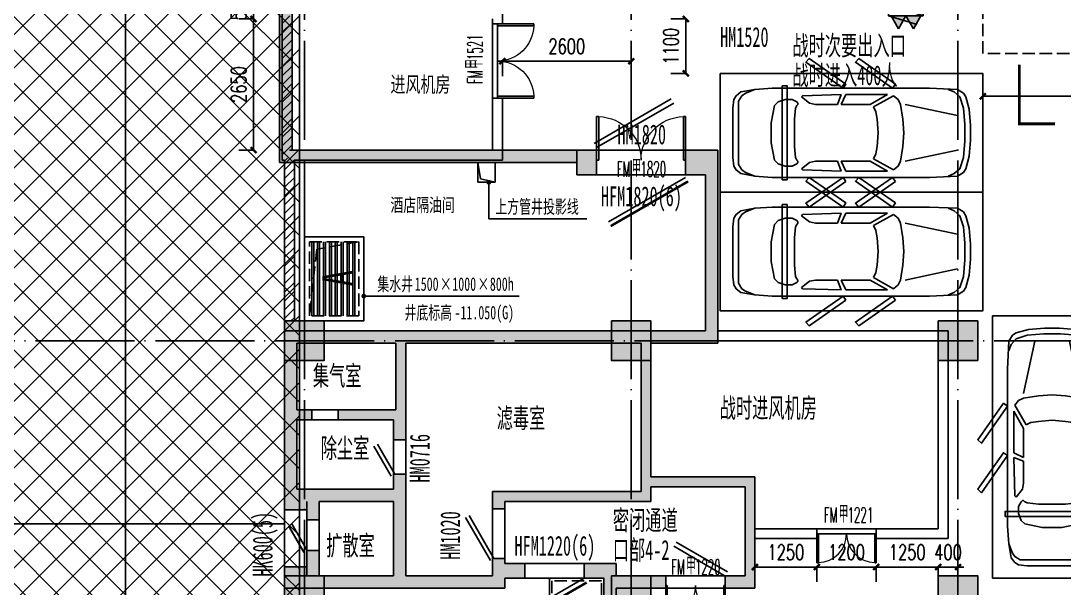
# Model space of a CAD drawing. Header units: millimetres. Extents: x 12325263 to 13848842, y -1463133 to 573208.
# Drawn here: x 12559070 to 12580141, y -1081586 to -1070125 of the extents above; entities that cross this region are included whole.
import ezdxf
from ezdxf.xclip import XClip

# ---------------------------------------------------------------- set-up
doc = ezdxf.new("R2010")
doc.units = ezdxf.units.MM
doc.header["$LTSCALE"] = 1000
doc.header["$XCLIPFRAME"] = 0
for name, pattern in [('__DASH', [0.35, 0.25, -0.1]), ('ACAD_ISO02W100', [15, 12, -3]), ('DASH', [0.35, 0.25, -0.1]), ('DASHED2', [0.375, 0.25, -0.125]), ('DOTE', [2.42, 2, -0.2, 0.02, -0.2]), ('地下室负三层平面图$0$-3F平面$0$$AUDIT_BAD_LTYPE2', [0])]:
    doc.linetypes.add(name, pattern=pattern)
for name, color, linetype in [('#s-灭火器', 20, 'Continuous'), ('-2F平面$0$PARTS-CAR商业子母', 160, 'Continuous'), ('-2F平面$0$WALL-SHATCH', 8, 'Continuous'), ('A-ANNO-DIMS', 83, 'Continuous'), ('A-ANNO-SYMB', 3, 'Continuous'), ('A-ANNO-TEXT', 7, 'Continuous'), ('A-AXIS', 16, 'DOTE'), ('A-COLS', 6, 'Continuous'), ('A-WALL', 5, 'Continuous'), ('A-WALL-PATT', 8, 'Continuous'), ('A_WALL(防火墙)', 151, 'Continuous'), ('AXIS', 3, 'Continuous'), ('DOOR_FIRE', 1, 'Continuous'), ('DOOR_FIRE_TEXT', 7, 'Continuous'), ('EQUIP_消火栓', 7, 'Continuous'), ('J-集水井', 40, 'Continuous'), ('PARTS-STAIR', 2, 'Continuous'), ('PUB_DIM', 83, 'Continuous'), ('PUB_HATCH', 8, 'Continuous'), ('PUB_TEXT', 7, 'Continuous'), ('WALL', 5, 'Continuous'), ('人防墙', 6, 'Continuous'), ('人防门', 60, 'Continuous'), ('人防门编号', 73, 'Continuous'), ('人防集水井', 62, 'Continuous'), ('公寓机动车库', 23, 'Continuous'), ('地下室柱网$0$0q-柱0', 8, 'Continuous'), ('地下室柱网$0$0q-柱填充', 8, 'Continuous'), ('投影线', 6, 'ACAD_ISO02W100'), ('水沟+分水线', 133, 'Continuous'), ('防火卷帘', 141, 'Continuous')]:
    doc.layers.add(name, color=color, linetype=linetype)
doc.layers.add('人防口部编号', color=2, linetype='Continuous', lineweight=15)
doc.layers.add('人防文字', color=3, linetype='Continuous', lineweight=15)
doc.layers.add('地下室柱网$0$9', color=8, linetype='Continuous', plot=False)
doc.styles.add('-黑体', font='simhei.ttf')
doc.styles.add('_TCH_DIM_T3', font='SIMPLEX.shx', dxfattribs={"width": 0.705882, "bigfont": 'GBCBIG.shx'})
doc.styles.add('_TCH_WINDOW', font='SIMPLEX', dxfattribs={"width": 0.7, "height": 3.5, "bigfont": 'GBCBIG'})
doc.styles.add('TITXV', font='', dxfattribs={"width": 0.7})
doc.styles.add('宋体', font='', dxfattribs={"width": 0.65})
doc.styles.add('标注宋体', font='', dxfattribs={"width": 0.6})
doc.styles.get('TITXV').set_extended_font_data('SimSun')
doc.styles.get('宋体').set_extended_font_data('SimSun')
doc.styles.get('标注宋体').set_extended_font_data('NSimSun')
doc.dimstyles.new('_TCH_ARCH&&120', dxfattribs={"dimtxt": 306, "dimasz": 120, "dimexe": 300, "dimexo": 360, "dimgap": 147, "dimtad": 1, "dimdec": 0, "dimzin": 0, "dimdsep": 46, "dimtxsty": '_TCH_DIM_T3', "dimblk": 'ARCHTICK', "dimcen": 0.09, "dimclrt": 7, "dimazin": 2, "dimtfac": 1, "dimtdec": 0, "dimtix": 1, "dimtmove": 2, "dimatfit": 3, "dimfxl": 1, "dimfxlon": 1, "dimtolj": 1, "dimtzin": 0, "dimarcsym": 0})
pattern_1 = [(45, (0, 89.76), (-88.388383, 88.388383), [])]

# ---------------------------------------------------------------- blocks, each defined once
blk = doc.blocks.new('asdgafgfasdfagfagasdgagRFJ1')
at = {"layer": '人防集水井'}
blk.add_lwpolyline([(-50, -1050), (1050, -1050), (1050, 50), (-50, 50)], close=True, dxfattribs=at)
at = {"layer": '人防集水井', "linetype": 'DASH'}
blk.add_lwpolyline([(0, -1000), (1000, -1000), (1000, 0), (0, 0)], close=True, dxfattribs=at)
at = {"layer": '人防集水井', "style": '标注宋体', "width": 0.6}
blk.add_text('RFJ1', height=400, dxfattribs=at).set_placement((186, -691))
blk = doc.blocks.new('asdgafgfasdfagfagasdgagadfgsdhgd$DorLib2D$00000206')
at = {"color": 0}
for p, q in [((-0.527, 0.213), (0.339, 0.713)), ((-0.5, 0.167), (0.366, 0.667)), ((0.5, -0.167), (-0.366, -0.667)), ((0.527, -0.213), (-0.339, -0.713))]:
    blk.add_line(p, q, dxfattribs=at)
blk = doc.blocks.new('asdgafgfasdfagfagasdgagadfgsdhgd$DorLib2D$00000190')
at = {"color": 0}
blk.add_line((-0.5, 0.187), (0.366, 0.687), dxfattribs=at)
at = {"color": 0, "const_width": 0.0625}
blk.add_lwpolyline([(-0.562, 0.296), (0.304, 0.796)], dxfattribs=at)
blk = doc.blocks.new('asdgafgfasdfagfagasdgagadfgsdhgd$DorLib2D$00000180')
at = {"color": 0}
for p, q in [((-0.557, 0.242), (0.309, 0.742)), ((-0.5, 0.143), (0.366, 0.643))]:
    blk.add_line(p, q, dxfattribs=at)
blk = doc.blocks.new('asdgafgfasdfagfagasdgagadfgsdhgd$DorLib2D$00000192')
at = {"color": 0}
blk.add_line((-0.5, 0.125), (0.366, 0.625), dxfattribs=at)
at = {"color": 0, "const_width": 0.0417}
blk.add_lwpolyline([(-0.542, 0.197), (0.324, 0.697)], dxfattribs=at)
blk = doc.blocks.new('asdgafgfasdfagfagasdgagadfgsdhgd$DorLib2D$00000179')
at = {"color": 0}
for p, q in [((-0.54, 0.169), (0.326, 0.669)), ((-0.5, 0.1), (0.366, 0.6))]:
    blk.add_line(p, q, dxfattribs=at)
blk = doc.blocks.new('asdgafgf20230228-rf2')
at = {"layer": 'PUB_HATCH'}
for points in [[(-7217, 49667), (-7300, 49500), (-7300, 46000), (-7050, 46250), (-7050, 49700)], [(-1300, 46250), (-7050, 46250), (-7300, 46000), (-1300, 46000)], [(-1300, 45750), (-900, 45750), (-900, 46250), (-1300, 46250)], [(1550, 46250), (900, 46250), (900, 45750), (1300, 45750)], [(1550, 46250), (1300, 45750), (1300, 42600), (1550, 42350)], [(-6950, 42350), (-7200, 42600), (-7200, 40900), (-7033, 40900), (-6950, 41000)], [(-7200, 42600), (-6950, 42350), (-4950, 42350), (-4850, 42433), (-4850, 42600)], [(-4850, 42433), (-4750, 42350), (0, 42350), (100, 42433), (100, 42600), (-4850, 42600)], [(100, 42433), (200, 42350), (1550, 42350), (1300, 42600), (100, 42600)], [(-4850, 42433), (-4950, 42350), (-4950, 41000), (-4900, 40900), (-4750, 40900), (-4750, 42350)], [(100, 42433), (0, 42350), (0, 39550), (133, 39550), (200, 39650), (200, 42350)], [(-7033, 40900), (-7200, 40900), (-7200, 39250), (-6967, 39267), (-6950, 39400), (-6950, 40800)], [(-6950, 40800), (-6650, 40800), (-6650, 41000), (-6950, 41000), (-7033, 40900)], [(-4950, 41000), (-6120, 41000), (-6120, 40800), (-5000, 40800), (-4900, 40900)], [(-5000, 40800), (-5000, 40400), (-4750, 40400), (-4750, 40900), (-4900, 40900)], [(-4750, 39250), (-4750, 39700), (-5000, 39700), (-5000, 39400), (-4917, 39267)], [(133, 39550), (200, 39450), (2100, 39450), (2300, 39650), (200, 39650)], [(2300, 39650), (2100, 39450), (2100, 37650), (2300, 37400)], [(133, 39550), (0, 39550), (0, 39350), (200, 39150), (200, 39450)], [(-7200, 39250), (-7200, 38980), (-6750, 38980), (-6750, 39150), (-6967, 39267)], [(-6617, 39234), (-6600, 39400), (-6950, 39400), (-6967, 39267), (-6750, 39150)], [(-6750, 39150), (-6750, 38780), (-6500, 38780), (-6500, 39150), (-6617, 39234)], [(-6617, 39234), (-6500, 39150), (-5000, 39150), (-4917, 39267), (-5000, 39400), (-6600, 39400)], [(-4917, 39267), (-5000, 39150), (-5000, 37650), (-4867, 37567), (-4750, 37650), (-4750, 39250)], [(-3000, 39350), (-2750, 39150), (200, 39150), (0, 39350)], [(-3000, 39350), (-3000, 39000), (-2750, 39000), (-2750, 39150)], [(-6500, 37650), (-6500, 38160), (-6750, 38160), (-6750, 37650), (-6617, 37567)], [(-2750, 37900), (-2750, 38000), (-3000, 38000), (-3000, 37700), (-2833, 37734)], [(-6750, 37650), (-6750, 37830), (-7200, 37830), (-7200, 37400)], [(-2833, 37734), (-3000, 37700), (-3000, 37650), (-2750, 37400), (-2750, 37600)], [(-2750, 37600), (-2350, 37600), (-2350, 37900), (-2750, 37900), (-2833, 37734)], [(-500, 37900), (-1150, 37900), (-1150, 37600), (-750, 37600)], [(-500, 37900), (-750, 37600), (-750, 37450), (-583, 37500), (-500, 37650)], [(-6617, 37567), (-6750, 37650), (-7200, 37400), (-6600, 37400)], [(-4867, 37567), (-5000, 37650), (-6500, 37650), (-6617, 37567), (-6600, 37400), (-4850, 37400)], [(-2750, 37400), (-3000, 37650), (-4750, 37650), (-4867, 37567), (-4850, 37400)], [(-500, 37400), (500, 37400), (500, 37650), (-500, 37650), (-583, 37500)], [(2100, 37650), (1700, 37650), (1700, 37400), (2300, 37400)], [(-583, 37500), (-750, 37450), (-750, 33300), (-500, 33300), (-500, 37400)]]:
    blk.add_hatch(color=256, dxfattribs=at).paths.add_polyline_path(points)
at = {"layer": '人防墙'}
for p, q in [((-7050, 49700), (-7050, 46250)), ((-7300, 49500), (-7300, 46000)), ((-1300, 46250), (-7050, 46250)), ((-900, 46250), (-1300, 46250)), ((-1300, 46250), (-1300, 45750)), ((-1300, 46000), (-1300, 46250)), ((-900, 45750), (-900, 46250)), ((1550, 46250), (900, 46250)), ((900, 46250), (900, 45750)), ((1550, 46250), (1550, 42350)), ((-1300, 46000), (-7300, 46000)), ((-1300, 45750), (-900, 45750)), ((900, 45750), (1300, 45750)), ((1300, 45750), (1300, 42600)), ((-7200, 42600), (-7200, 40900)), ((-7200, 42600), (-4850, 42600)), ((-4850, 42600), (100, 42600)), ((100, 42600), (1300, 42600)), ((-6950, 42350), (-6950, 41000)), ((-6950, 42350), (-4950, 42350)), ((-4950, 42350), (-4950, 41000)), ((-4750, 42350), (-4750, 40900)), ((-4750, 42350), (0, 42350)), ((0, 42350), (0, 39550)), ((200, 42350), (200, 39650)), ((200, 42350), (1550, 42350)), ((-7200, 40900), (-7200, 39250)), ((-6650, 41000), (-6950, 41000)), ((-6650, 40800), (-6650, 41000)), ((-4950, 41000), (-6120, 41000)), ((-6120, 41000), (-6120, 40800)), ((-4750, 40400), (-4750, 40900)), ((-6950, 40800), (-6650, 40800)), ((-6950, 40800), (-6950, 39400)), ((-6120, 40800), (-5000, 40800)), ((-5000, 40800), (-5000, 40400)), ((-5000, 40400), (-4750, 40400)), ((-4750, 39700), (-5000, 39700)), ((-5000, 39700), (-5000, 39400)), ((-4750, 39250), (-4750, 39700)), ((200, 39650), (2300, 39650)), ((2300, 39650), (2300, 37400)), ((0, 39550), (0, 39350)), ((200, 39450), (2100, 39450)), ((200, 39450), (200, 39150)), ((2100, 39450), (2100, 37650)), ((-7200, 39250), (-7200, 38980)), ((-6600, 39400), (-6950, 39400)), ((-6600, 39400), (-5000, 39400)), ((-4750, 39250), (-4750, 37650)), ((-3000, 39350), (0, 39350)), ((-3000, 39350), (-3000, 39000)), ((-6750, 39150), (-6750, 38780)), ((-6750, 39150), (-6750, 39150)), ((-6750, 38980), (-6750, 39150)), ((-6500, 38780), (-6500, 39150)), ((-6500, 39150), (-5000, 39150)), ((-5000, 39150), (-5000, 37650)), ((-3000, 39000), (-2750, 39000)), ((-2750, 39150), (200, 39150)), ((-2750, 39000), (-2750, 39150)), ((-7200, 38980), (-6750, 38980)), ((-6750, 38780), (-6500, 38780)), ((-6500, 38160), (-6750, 38160)), ((-6750, 38160), (-6750, 37650)), ((-6500, 37650), (-6500, 38160)), ((-2750, 38000), (-3000, 38000)), ((-3000, 38000), (-3000, 37700)), ((-2750, 37900), (-2750, 38000)), ((-6750, 37830), (-7200, 37830)), ((-7200, 37830), (-7200, 37400)), ((-6750, 37650), (-6750, 37830)), ((-2350, 37900), (-2750, 37900)), ((-2350, 37600), (-2350, 37900)), ((-500, 37900), (-1150, 37900)), ((-1150, 37900), (-1150, 37600)), ((-500, 37900), (-500, 37650)), ((-6750, 37650), (-6750, 37650)), ((-5000, 37650), (-6500, 37650)), ((-3000, 37650), (-4750, 37650)), ((-3000, 37700), (-3000, 37650)), ((-2750, 37600), (-2350, 37600)), ((-2750, 37600), (-2750, 37400)), ((-1150, 37600), (-750, 37600)), ((-750, 37600), (-750, 37450)), ((500, 37650), (-500, 37650)), ((500, 37400), (500, 37650)), ((2100, 37650), (1700, 37650)), ((1700, 37650), (1700, 37400)), ((-6600, 37400), (-7200, 37400)), ((-4850, 37400), (-6600, 37400)), ((-2750, 37400), (-4850, 37400)), ((-750, 37450), (-750, 33300)), ((-500, 37400), (500, 37400)), ((-500, 37400), (-500, 33300)), ((1700, 37400), (2300, 37400))]:
    blk.add_line(p, q, dxfattribs=at)
at = {"layer": '人防门'}
for p, q in [((900, 46250), (-900, 46250)), ((900, 45750), (-900, 45750)), ((-6650, 41000, 31), (-6120, 41000, 31)), ((-6650, 40800, 31), (-6120, 40800, 31)), ((-5000, 40400, 31), (-5000, 39700, 31)), ((-4750, 40400, 31), (-4750, 39700, 31)), ((-3000, 39000, 31), (-3000, 38000, 31)), ((-2750, 39000, 31), (-2750, 38000, 31)), ((-7200, 38980, 31), (-7200, 37830, 31)), ((-6750, 38980, 31), (-6750, 37830, 31)), ((-6750, 38780, 0), (-6750, 38160, 0)), ((-6500, 38780, 0), (-6500, 38160, 0)), ((-1150, 37900, 31), (-2350, 37900, 31)), ((-1150, 37600, 31), (-2350, 37600, 31)), ((1700, 37650, 31), (500, 37650, 31)), ((1700, 37400, 31), (500, 37400, 31))]:
    blk.add_line(p, q, dxfattribs=at)
at = {"layer": '人防门', "linetype": 'DASH'}
for p, q in [((-6650, 41000), (-6650, 40800)), ((-6120, 40800), (-6120, 41000)), ((-6750, 38980), (-7200, 38980)), ((-7200, 37830), (-6750, 37830))]:
    blk.add_line(p, q, dxfattribs=at)
at = {"layer": '人防门', "const_width": 50}
blk.add_lwpolyline([(948, 45617), (-611, 44717)], dxfattribs=at)
at = {"layer": '人防门'}
for name, p, xscale, yscale, zscale, rotation in [('asdgafgfasdfagfagasdgagadfgsdhgd$DorLib2D$00000206', (0, 46000), 1800, 1800, 500, 179.9997478711081), ('asdgafgfasdfagfagasdgagadfgsdhgd$DorLib2D$00000180', (-4875, 40050), -700, -700, 250, 270.0003790027988), ('asdgafgfasdfagfagasdgagadfgsdhgd$DorLib2D$00000179', (-2875, 38500), -1000, -1000, 250, 270.0003790026551), ('asdgafgfasdfagfagasdgagadfgsdhgd$DorLib2D$00000190', (-6625, 38470), -620, -620, 250, 270.0003790573562), ('asdgafgfasdfagfagasdgagadfgsdhgd$DorLib2D$00000179', (1100, 37525), 1200, -1200, 250, 180.000379049929), ('asdgafgfasdfagfagasdgagadfgsdhgd$DorLib2D$00000192', (-1750, 37750), 1200, 1200, 300, 180.0003790509927)]:
    blk.add_blockref(name, p, dxfattribs=dict(at, xscale=xscale, yscale=yscale, zscale=zscale, rotation=rotation))
at = {"layer": '人防集水井', "linetype": 'DASH', "rotation": 359.9995189825989}
blk.add_blockref('asdgafgfasdfagfagasdgagRFJ1', (-1800, 37550, 0), dxfattribs=at)
at = {"layer": '人防口部编号', "style": '标注宋体', "width": 0.6}
blk.add_text('口部4-2', height=400, rotation=359.9999, dxfattribs=at).set_placement((-571, 37972, 0))
at = {"layer": '人防文字', "style": '标注宋体', "width": 0.6}
for s, rotation, p in [('战时次要出入口', 359.9999, (3056, 48164, 0)), ('战时进入400人', 359.9999, (3056, 47564, 0)), ('集气室', 0.0001, (-6629, 41493, 0)), ('战时进风机房', 359.9999, (1588, 40842, 0)), ('滤毒室', 359.9999, (-2917, 40637, 0)), ('除尘室', 0.0001, (-6469, 40030, 0)), ('密闭通道', 359.9999, (-570, 38572, 0)), ('扩散室', 0.0001, (-6360, 38063, 0))]:
    blk.add_text(s, height=400, rotation=rotation, dxfattribs=at).set_placement(p)
at = {"layer": '人防门编号', "style": '标注宋体', "width": 0.6}
for s, rotation, p in [('HM1520', 359.9995, (1595, 48336, 0)), ('HM1820', 360, (-476, 46367)), ('HFM1820(6)', 360, (-809, 45117)), ('HM0716', 90, (-4271, 39535, 0)), ('HK600(5)', 90, (-7444, 37634, 0)), ('HM1020', 90, (-3654, 37974, 0)), ('HFM1220(6)', 359.9995, (-2557, 38057, 0))]:
    blk.add_text(s, height=400, rotation=rotation, dxfattribs=at).set_placement(p)
blk = doc.blocks.new('_FZH')
blk.add_lwpolyline([(-0.5, -0.5), (0.5, -0.5), (0.5, 0.5), (-0.5, 0.5)], close=True)
at = {"layer": 'PUB_HATCH'}
blk.add_solid([(-0.5, -0.5), (0.5, -0.5), (-0.5, 0.5), (0.5, 0.5)], dxfattribs=at)
blk = doc.blocks.new('1-3F')
at = {"layer": 'A-COLS', "xscale": 800, "yscale": 800, "zscale": 800, "rotation": 270}
for p in [(-39500, 59300), (-32900, 59300), (-26300, 59300), (-39500, 54150), (-32900, 54150), (-26300, 54150)]:
    blk.add_blockref('_FZH', p, dxfattribs=at)
blk = doc.blocks.new('adgshg13--2F平面$0$A$C7F010FC0')
at = {"layer": '-2F平面$0$WALL-SHATCH'}
h = blk.add_hatch(color=256, dxfattribs=at)
h.dxf.hatch_style = 1
h.paths.add_polyline_path([(-60384, -16881), (-763, 197), (12588, -13153), (12588, -157996), (-162965, -188820), (-171262, -180523), (-171262, -31311), (-150707, -10756), (-131860, -7981), (-99162, -7981), (-99162, -4981), (-76620, -4981), (-70108, -16881)], flags=16)
h.paths.add_polyline_path([(-60091, -16381), (-647, 647), (12988, -12988), (12988, -158332), (-163101, -189250), (-171662, -180689), (-171662, -31145), (-150778, -10261), (-131897, -7481), (-99562, -7481), (-99562, -4581), (-76366, -4581), (-69908, -16381)])
blk = doc.blocks.new('adgshg2qbj-bj-13--2F平面$0$CAR-子车位')
blk.add_line((1697, 1697), (3748, -3748))
blk.add_lwpolyline([(0, 0), (1697, 1697), (5445, -2051), (3748, -3748)], close=True)
at = {"extrusion": (-0.000316636, -0.000316636, 1), "elevation": -1}
blk.add_lwpolyline([(955, -601), (2298, 742), (2227, 813), (884, -530)], close=True, dxfattribs=at)
blk = doc.blocks.new('*U495')
at = {"layer": '地下室柱网$0$0q-柱0'}
blk.add_lwpolyline([(-400, -400), (400, -400), (400, 400), (-400, 400)], close=True, dxfattribs=at)
at = {"layer": '地下室柱网$0$0q-柱填充'}
blk.add_solid([(-400, 400), (400, 400), (-400, -400), (400, -400)], dxfattribs=at)
at = {"layer": '地下室柱网$0$9'}
for p, q in [((-400, 400), (400, -400)), ((-400, -400), (400, 400))]:
    blk.add_line(p, q, dxfattribs=at)
blk = doc.blocks.new('A$C2A3E77E8')
at = {"layer": 'PARTS-STAIR'}
blk.add_line((507709.9, 104566.5), (513934.8, 105659.5), dxfattribs=at)
blk.add_lwpolyline([(508905.3, 115741.6), (511395.6, 101558.5)], dxfattribs=at)
at = {"layer": '-2F平面$0$PARTS-CAR商业子母', "rotation": 324.9590295198586}
blk.add_blockref('adgshg2qbj-bj-13--2F平面$0$CAR-子车位', (502102.3, 117999.1), dxfattribs=at)
at = {"rotation": 9.958774256191964}
blk.add_blockref('*U495', (514579.3, 104300.5), dxfattribs=at)
at = {"layer": 'WALL', "color": 1}
blk.add_blockref('adgshg13--2F平面$0$A$C7F010FC0', (561507.9, 205483.1), dxfattribs=at)
blk = doc.blocks.new('A$C0F4A4D7E')
at = {"layer": 'J-集水井', "linetype": 'DASH'}
h = blk.add_hatch(dxfattribs=at)
h.set_pattern_fill('ANSI32', color=98, scale=25, angle=495, style=0)
h.set_pattern_definition([(180, (200, -200), (-2e-09, -119.0625), []), (180, (160.31, -160.31), (-2e-09, -119.0625), [])])
edge = h.paths.add_edge_path()
edge.add_line((0, 0), (1500, 0))
edge.add_line((1500, 0), (1500, 1000))
edge.add_line((1500, 1000), (0, 1000))
edge.add_line((0, 1000), (0, 0))
at = {"layer": 'J-集水井', "color": 251, "linetype": 'Continuous'}
blk.add_lwpolyline([(1600, 1100), (-100, 1100), (-100, -100), (1600, -100)], close=True, dxfattribs=at)
at = {"layer": 'J-集水井', "linetype": 'DASH'}
blk.add_lwpolyline([(1500, 1000), (0, 1000), (0, 0), (1500, 0)], close=True, dxfattribs=at)
blk.add_lwpolyline([(0, 0), (151, 847), (1500, 1000)], dxfattribs=at)
at = {"layer": 'J-集水井', "color": 7, "style": '-黑体', "width": 0.8}
blk.add_text('A', height=600, rotation=0, dxfattribs=at).set_placement((575, 136))
blk = doc.blocks.new('asdfsfsdf')
at = {"color": 253, "linetype": '地下室负三层平面图$0$-3F平面$0$$AUDIT_BAD_LTYPE2', "transparency": 33554559, "extrusion": (0.000447791, 3.52996e-16, 1)}
for p, q in [((-500, -141, 0), (-725, -212, 0)), ((-169, -110, 0), (-500, -141, 0)), ((169, -110, 0), (-169, -110, 0)), ((169, -110, 0), (500, -141, 0)), ((500, -141, 0), (725, -212, 0)), ((-825, -329, 0), (-875, -447, 0)), ((-725, -212, 0), (-825, -329, 0)), ((-350, -259, 0), (-575, -1318, 0)), ((350, -259, 0), (575, -1318, 0)), ((725, -212, 0), (825, -329, 0)), ((825, -329, 0), (875, -447, 0)), ((-675, -1459, 0), (-750, -1553, 0)), ((-575, -1412, 0), (-675, -1459, 0)), ((-275, -1365, 0), (-575, -1412, 0)), ((0, -1341), (-275, -1365, 0)), ((0, -1341), (275, -1365, 0)), ((275, -1365, 0), (575, -1412, 0)), ((575, -1412, 0), (675, -1459, 0)), ((675, -1459, 0), (750, -1553, 0)), ((-775, -2518, 0), (-775, -1671, 0)), ((-775, -1671, 0), (-575, -2024, 0)), ((-750, -1553, 0), (-525, -1953, 0)), ((750, -1553, 0), (525, -1953, 0)), ((775, -1671, 0), (575, -2024, 0)), ((775, -2518, 0), (775, -1671, 0)), ((-425, -1906, 0), (-275, -1882, 0)), ((-275, -1882, 0), (0, -1859)), ((275, -1882, 0), (0, -1859)), ((425, -1906, 0), (275, -1882, 0)), ((-575, -2024, 0), (-575, -2612, 0)), ((-525, -1953, 0), (-425, -1906, 0)), ((525, -1953, 0), (425, -1906, 0)), ((575, -2024, 0), (575, -2612, 0)), ((-575, -2612, 0), (-775, -2518, 0)), ((575, -2612, 0), (775, -2518, 0)), ((-775, -2612, 0), (-575, -2682, 0)), ((-750, -3388, 0), (-775, -2612, 0)), ((-575, -2682, 0), (-575, -3129, 0)), ((775, -2612, 0), (575, -2682, 0)), ((575, -2682, 0), (575, -3129, 0)), ((750, -3388, 0), (775, -2612, 0)), ((-575, -3129, 0), (-600, -3247, 0)), ((575, -3129, 0), (600, -3247, 0)), ((-600, -3247, 0), (-725, -3412, 0)), ((600, -3247, 0), (725, -3412, 0)), ((-725, -3412, 0), (-750, -3388, 0)), ((-625, -3506, 0), (-675, -3600, 0)), ((-600, -3482, 0), (-625, -3506, 0)), ((-575, -3482, 0), (-600, -3482, 0)), ((-550, -3506, 0), (-575, -3482, 0)), ((-500, -3529, 0), (-550, -3506, 0)), ((-275, -3553, 0), (-500, -3529, 0)), ((0, -3553), (-275, -3553, 0)), ((0, -3553), (275, -3553, 0)), ((275, -3553, 0), (500, -3529, 0)), ((500, -3529, 0), (550, -3506, 0)), ((550, -3506, 0), (575, -3482, 0)), ((575, -3482, 0), (600, -3482, 0)), ((600, -3482, 0), (625, -3506, 0)), ((625, -3506, 0), (675, -3600, 0)), ((725, -3412, 0), (750, -3388, 0)), ((-675, -3600, 0), (-675, -3741, 0)), ((-675, -3741, 0), (-625, -3882, 0)), ((675, -3741, 0), (625, -3882, 0)), ((675, -3600, 0), (675, -3741, 0)), ((-625, -3882, 0), (-550, -3953, 0)), ((-550, -3953, 0), (-200, -4024, 0)), ((550, -3953, 0), (200, -4024, 0)), ((625, -3882, 0), (550, -3953, 0)), ((-200, -4024, 0), (0, -4024)), ((200, -4024, 0), (0, -4024)), ((-875, -4353, 0), (-800, -4541, 0)), ((875, -4353, 0), (800, -4541, 0)), ((-800, -4541, 0), (-750, -4612, 0)), ((-750, -4612, 0), (-641, -4680, 0)), ((750, -4612, 0), (641, -4680, 0)), ((800, -4541, 0), (750, -4612, 0)), ((641, -4680, 0), (-641, -4680, 0))]:
    blk.add_line(p, q, dxfattribs=at)
for points in [[(-475, -24), (-150, 0), (150, 0), (475, -24), (725, -94), (800, -141), (875, -259), (900, -824), (900, -4000), (875, -4353), (825, -4635), (750, -4729), (675, -4776), (500, -4800), (-500, -4800), (-675, -4776), (-750, -4729), (-825, -4635), (-875, -4353), (-900, -4000), (-900, -824), (-875, -259), (-800, -141), (-725, -94)], [(-982, -1513), (-1500, -2253), (-1425, -2321), (-900, -1571)]]:
    blk.add_lwpolyline(points, close=True, dxfattribs=at)
at = {"color": 253, "linetype": '地下室负三层平面图$0$-3F平面$0$$AUDIT_BAD_LTYPE2', "transparency": 33554559, "extrusion": (0.000447791, 3.52996e-16, 1), "elevation": 0}
for points in [[(982, -1513), (1500, -2253), (1425, -2321), (900, -1571)], [(-900, -2571), (-982, -2513), (-1500, -3253), (-1425, -3321)], [(982, -2513), (1500, -3253), (1425, -3321), (900, -2571)]]:
    blk.add_lwpolyline(points, close=True, dxfattribs=at)
blk = doc.blocks.new('A$C06465456')
for points in [[(0, 5300), (2400, 5300), (2400, 0), (0, 0)], [(250, 4050), (250, 3950), (2150, 3950), (2150, 4050)]]:
    blk.add_lwpolyline(points, close=True)
at = {"xscale": -1, "rotation": 180}
blk.add_blockref('asdfsfsdf', (1200, 250), dxfattribs=at)
blk = doc.blocks.new('灭火器')
at = {"layer": '#s-灭火器', "ltscale": 1000}
for points in [[(292444, 59707), (292144, 59707), (292294, 59447)], [(292744, 59707), (292444, 59707), (292594, 59447)]]:
    blk.add_hatch(color=256, dxfattribs=at).paths.add_polyline_path(points)
for points in [[(292294, 59447), (292444, 59707), (292144, 59707)], [(292594, 59447), (292744, 59707), (292444, 59707)]]:
    blk.add_lwpolyline(points, close=True, dxfattribs=at)
blk = doc.blocks.new('$TWTSYS$00000508')
for p, q in [((-0.5, 0.5), (0.324, 1.224)), ((-0.5, 0.5), (-0.5, -0.5)), ((-0.5, -0.5), (0.5, 0.5)), ((0.5, 0.5), (-0.5, 0.5)), ((0.5, -0.5), (0.5, 0.5)), ((-0.5, -0.5), (0.5, -0.5))]:
    blk.add_line(p, q)
blk.add_solid([(0.5, -0.5), (0.5, 0.5), (-0.5, -0.5)])
blk = doc.blocks.new('消火栓')
at = {"layer": '#s-灭火器', "rotation": 180.0000000000001}
blk.add_blockref('灭火器', (12864422, 734932), dxfattribs=at)
at = {"layer": 'EQUIP_消火栓', "xscale": 700, "yscale": 240, "zscale": 700}
blk.add_blockref('$TWTSYS$00000508', (12571978, 675105), dxfattribs=at)
blk = doc.blocks.new('asdfasfads')
at = {"xscale": -1, "rotation": 180}
blk.add_blockref('消火栓', (-12560028, 728835), dxfattribs=at)
blk = doc.blocks.new('qlzw')
at = {"layer": 'A-AXIS'}
for p, q in [((12431366.8, 979489.8), (12431366.8, 1082089.8)), ((12437966.8, 979489.8), (12437966.8, 1082089.8)), ((12444566.8, 979489.8), (12444566.8, 1082089.8)), ((12411416.8, 1055289.8), (12486866.8, 1055289.8))]:
    blk.add_line(p, q, dxfattribs=at)
blk = doc.blocks.new('_ArchTick')
at = {"color": 0, "linetype": 'ByBlock', "const_width": 0.4}
blk.add_lwpolyline([(-0.5, -0.5), (0.5, 0.5)], dxfattribs=at)
blk = doc.blocks.new('*D3812')
at = {"layer": 'A-ANNO-DIMS', "color": 0, "lineweight": -2, "transparency": 16777216}
for p, q in [((12572501, -1070087), (12572200, -1070087)), ((12572500, -1071187), (12572500, -1070087)), ((12572501, -1071187), (12572200, -1071187))]:
    blk.add_line(p, q, dxfattribs=at)
at = {"layer": 'Defpoints', "color": 0, "transparency": 16777216}
for p in [(12572500, -1070087), (12573247, -1070087), (12573247, -1071187)]:
    blk.add_point(p, dxfattribs=at)
at = {"layer": 'A-ANNO-DIMS', "color": 0, "lineweight": -2, "transparency": 16777216, "xscale": 120, "yscale": 120, "zscale": 120}
for p, rotation in [((12572500, -1070087), 89.99944609187412), ((12572500, -1071187), 269.9994460918741)]:
    blk.add_blockref('_ArchTick', p, dxfattribs=dict(at, rotation=rotation))
at = {"layer": 'A-ANNO-DIMS', "color": 7, "transparency": 16777216, "insert": (12572200, -1070637), "char_height": 306, "attachment_point": 5, "rotation": 89.9994, "style": '_TCH_DIM_T3'}
blk.add_mtext('\\A1;1100', dxfattribs=at)
blk = doc.blocks.new('*D3815')
at = {"layer": 'A-ANNO-DIMS', "color": 0, "lineweight": -2, "transparency": 16777216}
for p, q in [((12568797, -1070939), (12568797, -1071240)), ((12568797, -1070940), (12571397, -1070940)), ((12571397, -1070939), (12571397, -1071240))]:
    blk.add_line(p, q, dxfattribs=at)
at = {"layer": 'Defpoints', "color": 0, "transparency": 16777216}
for p in [(12568797, -1070187), (12571397, -1070187), (12571397, -1070940)]:
    blk.add_point(p, dxfattribs=at)
at = {"layer": 'A-ANNO-DIMS', "color": 0, "lineweight": -2, "transparency": 16777216, "xscale": 120, "yscale": 120, "zscale": 120, "rotation": 180}
blk.add_blockref('_ArchTick', (12568797, -1070940), dxfattribs=at)
at = {"layer": 'A-ANNO-DIMS', "color": 0, "lineweight": -2, "transparency": 16777216, "xscale": 120, "yscale": 120, "zscale": 120}
blk.add_blockref('_ArchTick', (12571397, -1070940), dxfattribs=at)
at = {"layer": 'A-ANNO-DIMS', "color": 7, "transparency": 16777216, "insert": (12570097, -1070640), "char_height": 306, "attachment_point": 5, "style": '_TCH_DIM_T3'}
blk.add_mtext('\\A1;2600', dxfattribs=at)
blk = doc.blocks.new('*D3822')
at = {"layer": 'A-ANNO-DIMS', "color": 0, "lineweight": -2, "transparency": 16777216}
for p, q in [((12573897, -1081159), (12573897, -1081460)), ((12573897, -1081160), (12575147, -1081160)), ((12575147, -1081159), (12575147, -1081460))]:
    blk.add_line(p, q, dxfattribs=at)
at = {"layer": 'Defpoints', "color": 0, "transparency": 16777216}
for p in [(12573897, -1080587), (12575147, -1080587), (12575147, -1081160)]:
    blk.add_point(p, dxfattribs=at)
at = {"layer": 'A-ANNO-DIMS', "color": 0, "lineweight": -2, "transparency": 16777216, "xscale": 120, "yscale": 120, "zscale": 120, "rotation": 180}
blk.add_blockref('_ArchTick', (12573897, -1081160), dxfattribs=at)
at = {"layer": 'A-ANNO-DIMS', "color": 0, "lineweight": -2, "transparency": 16777216, "xscale": 120, "yscale": 120, "zscale": 120}
blk.add_blockref('_ArchTick', (12575147, -1081160), dxfattribs=at)
at = {"layer": 'A-ANNO-DIMS', "color": 7, "transparency": 16777216, "insert": (12574522, -1080860), "char_height": 306, "attachment_point": 5, "style": '_TCH_DIM_T3'}
blk.add_mtext('\\A1;1250', dxfattribs=at)
blk = doc.blocks.new('*D3823')
at = {"layer": 'A-ANNO-DIMS', "color": 0, "lineweight": -2, "transparency": 16777216}
for p, q in [((12575147, -1081159), (12575147, -1081460)), ((12575147, -1081160), (12576347, -1081160)), ((12576347, -1081159), (12576347, -1081460))]:
    blk.add_line(p, q, dxfattribs=at)
at = {"layer": 'Defpoints', "color": 0, "transparency": 16777216}
for p in [(12575147, -1080587), (12576347, -1080587), (12576347, -1081160)]:
    blk.add_point(p, dxfattribs=at)
at = {"layer": 'A-ANNO-DIMS', "color": 0, "lineweight": -2, "transparency": 16777216, "xscale": 120, "yscale": 120, "zscale": 120, "rotation": 180}
blk.add_blockref('_ArchTick', (12575147, -1081160), dxfattribs=at)
at = {"layer": 'A-ANNO-DIMS', "color": 0, "lineweight": -2, "transparency": 16777216, "xscale": 120, "yscale": 120, "zscale": 120}
blk.add_blockref('_ArchTick', (12576347, -1081160), dxfattribs=at)
at = {"layer": 'A-ANNO-DIMS', "color": 7, "transparency": 16777216, "insert": (12575747, -1080860), "char_height": 306, "attachment_point": 5, "style": '_TCH_DIM_T3'}
blk.add_mtext('\\A1;1200', dxfattribs=at)
blk = doc.blocks.new('*D3824')
at = {"layer": 'A-ANNO-DIMS', "color": 0, "lineweight": -2, "transparency": 16777216}
for p, q in [((12576347, -1081159), (12576347, -1081460)), ((12576347, -1081160), (12577597, -1081160)), ((12577597, -1081159), (12577597, -1081460))]:
    blk.add_line(p, q, dxfattribs=at)
at = {"layer": 'Defpoints', "color": 0, "transparency": 16777216}
for p in [(12576347, -1080587), (12577597, -1080587), (12577597, -1081160)]:
    blk.add_point(p, dxfattribs=at)
at = {"layer": 'A-ANNO-DIMS', "color": 0, "lineweight": -2, "transparency": 16777216, "xscale": 120, "yscale": 120, "zscale": 120, "rotation": 180}
blk.add_blockref('_ArchTick', (12576347, -1081160), dxfattribs=at)
at = {"layer": 'A-ANNO-DIMS', "color": 0, "lineweight": -2, "transparency": 16777216, "xscale": 120, "yscale": 120, "zscale": 120}
blk.add_blockref('_ArchTick', (12577597, -1081160), dxfattribs=at)
at = {"layer": 'A-ANNO-DIMS', "color": 7, "transparency": 16777216, "insert": (12576972, -1080860), "char_height": 306, "attachment_point": 5, "style": '_TCH_DIM_T3'}
blk.add_mtext('\\A1;1250', dxfattribs=at)
blk = doc.blocks.new('*D3825')
at = {"layer": 'A-ANNO-DIMS', "color": 0, "lineweight": -2, "transparency": 16777216}
for p, q in [((12577597, -1081160), (12577477, -1081160)), ((12577597, -1081159), (12577597, -1081460)), ((12577597, -1081160), (12577997, -1081160)), ((12577997, -1081159), (12577997, -1081460)), ((12577997, -1081160), (12578117, -1081160))]:
    blk.add_line(p, q, dxfattribs=at)
at = {"layer": 'Defpoints', "color": 0, "transparency": 16777216}
for p in [(12577597, -1080587), (12577997, -1080587), (12577997, -1081160)]:
    blk.add_point(p, dxfattribs=at)
at = {"layer": 'A-ANNO-DIMS', "color": 0, "lineweight": -2, "transparency": 16777216, "xscale": 120, "yscale": 120, "zscale": 120}
blk.add_blockref('_ArchTick', (12577597, -1081160), dxfattribs=at)
at = {"layer": 'A-ANNO-DIMS', "color": 0, "lineweight": -2, "transparency": 16777216, "xscale": 120, "yscale": 120, "zscale": 120, "rotation": 180}
blk.add_blockref('_ArchTick', (12577997, -1081160), dxfattribs=at)
at = {"layer": 'A-ANNO-DIMS', "color": 7, "transparency": 16777216, "insert": (12577797, -1080860), "char_height": 306, "attachment_point": 5, "style": '_TCH_DIM_T3'}
blk.add_mtext('\\A1;400', dxfattribs=at)
blk = doc.blocks.new('*D3949')
at = {"layer": 'Defpoints', "color": 0, "transparency": 16777216}
for p in [(12578497, -1069987), (12584097, -1069987), (12584097, -1071650)]:
    blk.add_point(p, dxfattribs=at)
at = {"layer": 'PUB_DIM', "color": 0, "lineweight": -2, "transparency": 16777216}
for p, q in [((12578497, -1071649), (12578497, -1071950)), ((12578497, -1071650), (12584097, -1071650)), ((12584097, -1071649), (12584097, -1071950))]:
    blk.add_line(p, q, dxfattribs=at)
at = {"layer": 'PUB_DIM', "color": 0, "lineweight": -2, "transparency": 16777216, "xscale": 120, "yscale": 120, "zscale": 120}
for p, rotation in [((12578497, -1071650), 180.0001211947771), ((12584097, -1071650), 0.000121194777049183)]:
    blk.add_blockref('_ArchTick', p, dxfattribs=dict(at, rotation=rotation))
at = {"layer": 'PUB_DIM', "color": 7, "transparency": 16777216, "insert": (12581297, -1071350), "char_height": 306, "attachment_point": 5, "rotation": 0.0001, "style": '_TCH_DIM_T3'}
blk.add_mtext('\\A1;5600', dxfattribs=at)
blk = doc.blocks.new('*D3967')
at = {"layer": 'Defpoints', "color": 0, "transparency": 16777216}
for p in [(12563770, -1069587), (12565647, -1069587), (12565647, -1070087)]:
    blk.add_point(p, dxfattribs=at)
at = {"layer": 'PUB_DIM', "color": 0, "lineweight": -2, "transparency": 16777216}
for p, q in [((12563770, -1069587), (12563770, -1069467)), ((12563771, -1069587), (12563470, -1069587)), ((12563770, -1070087), (12563770, -1069587)), ((12563771, -1070087), (12563470, -1070087)), ((12563770, -1070087), (12563770, -1070207))]:
    blk.add_line(p, q, dxfattribs=at)
at = {"layer": 'PUB_DIM', "color": 0, "lineweight": -2, "transparency": 16777216, "xscale": 120, "yscale": 120, "zscale": 120}
for p, rotation in [((12563770, -1069587), 270), ((12563770, -1070087), 90)]:
    blk.add_blockref('_ArchTick', p, dxfattribs=dict(at, rotation=rotation))
at = {"layer": 'PUB_DIM', "color": 7, "transparency": 16777216, "insert": (12563470, -1069837), "char_height": 306, "attachment_point": 5, "rotation": 90, "style": '_TCH_DIM_T3'}
blk.add_mtext('\\A1;500', dxfattribs=at)
blk = doc.blocks.new('*D3968')
at = {"layer": 'Defpoints', "color": 0, "transparency": 16777216}
for p in [(12563770, -1070087), (12565647, -1070087), (12565647, -1072737)]:
    blk.add_point(p, dxfattribs=at)
at = {"layer": 'PUB_DIM', "color": 0, "lineweight": -2, "transparency": 16777216}
for p, q in [((12563771, -1070087), (12563470, -1070087)), ((12563770, -1072737), (12563770, -1070087)), ((12563771, -1072737), (12563470, -1072737))]:
    blk.add_line(p, q, dxfattribs=at)
at = {"layer": 'PUB_DIM', "color": 0, "lineweight": -2, "transparency": 16777216, "xscale": 120, "yscale": 120, "zscale": 120}
for p, rotation in [((12563770, -1070087), 90), ((12563770, -1072737), 270)]:
    blk.add_blockref('_ArchTick', p, dxfattribs=dict(at, rotation=rotation))
at = {"layer": 'PUB_DIM', "color": 7, "transparency": 16777216, "insert": (12563470, -1071412), "char_height": 306, "attachment_point": 5, "rotation": 90, "style": '_TCH_DIM_T3'}
blk.add_mtext('\\A1;2650', dxfattribs=at)
blk = doc.blocks.new('$DorLib2D$00000002')
for p, q in [((-0.5, 0), (-0.5, 0.4875)), ((-0.475, 0.4875), (-0.5, 0.4875)), ((-0.475, 0), (-0.475, 0.4875)), ((0.475, 0), (0.475, 0.4875)), ((0.475, 0.4875), (0.5, 0.4875)), ((0.5, 0), (0.5, 0.4875)), ((-0.5, 0), (-0.475, 0)), ((0.5, 0), (0.475, 0))]:
    blk.add_line(p, q)
at = {"lineweight": 13}
for centre, start, end in [((-0.4875, 0), 0, 88.53072), ((0.4875, 0), 91.46928, 180)]:
    blk.add_arc(centre, 0.4875, start, end, dxfattribs=at)

msp = doc.modelspace()

# ---------------------------------------------------------------- hatches: boundary and pattern name
at = {"layer": 'A-WALL-PATT'}
h = msp.add_hatch(dxfattribs=at)
h.set_pattern_fill('ANSI37', color=252, scale=300)
h.set_pattern_definition([(45, (0, 0), (-336.759605, 336.759605), []), (135, (0, 0), (-336.759605, -336.759605), [])])
h.paths.add_polyline_path([(12564696.8, -1148386.8), (12504241.6, -1148387), (12504241.6, -1033958), (12634041.3, -1033958), (12627844.5, -1069250.3), (12616665.5, -1067287.4), (12616902.5, -1065937.9), (12610631.1, -1064836.8), (12604673.6, -1064836.8), (12597896.8, -1064836.8), (12597896.8, -1060786.8), (12593492.1, -1060786.8), (12590496.8, -1060786.8), (12590496.8, -1069586.9), (12575796.8, -1069586.9), (12575796.8, -1059986.8), (12574896.8, -1059986.8), (12574896.8, -1057336.8), (12570296.8, -1057336.8), (12570296.8, -1055286.8), (12568296.8, -1055286.8), (12568296.8, -1060086.8), (12564596.6, -1060086.8), (12564596.6, -1069486.8), (12564696.9, -1069486.8), (12564696.8, -1097986.8), (12567296.8, -1097986.8), (12567296.8, -1105536.8), (12565696.8, -1105536.8), (12565696.8, -1113036.8), (12564696.8, -1113036.8)])
h = msp.add_hatch(dxfattribs=at)
h.set_pattern_fill('普通砖', color=256, scale=50, style=0)
h.set_pattern_definition(pattern_1)
h.paths.add_polyline_path([(12564480.1, -1069986.8), (12564346.8, -1069986.8), (12564346.8, -1072936.8), (12564546.8, -1072736.8), (12564546.8, -1070086.8)])
h = msp.add_hatch(dxfattribs=at)
h.set_pattern_fill('普通砖', color=256, scale=50, style=0)
h.set_pattern_definition(pattern_1)
h.paths.add_polyline_path([(12564496.8, -1072870.1), (12564396.8, -1072936.8), (12564396.8, -1076186.8), (12564596.8, -1076186.8), (12564596.8, -1072936.8)])

# ---------------------------------------------------------------- linework, layer by layer
at = {"layer": 'A-ANNO-SYMB', "const_width": 60}
msp.add_lwpolyline([(12579956.3, -1072207.3), (12579236.3, -1072207.3), (12579236.3, -1071007.3)], dxfattribs=at)
at = {"layer": 'A-WALL'}
for p, q in [((12568796.8, -1070186.7), (12568796.8, -1069886.8)), ((12568596.8, -1070086.8), (12568596.8, -1070186.7)), ((12568596.8, -1070186.7), (12568796.8, -1070186.7)), ((12568796.8, -1071686.7), (12568596.8, -1071686.7)), ((12568596.8, -1071686.7), (12568596.8, -1072736.8)), ((12568796.8, -1072936.8), (12568796.8, -1071686.7)), ((12564546.8, -1072736.8), (12564496.8, -1072736.8)), ((12564496.8, -1072736.8), (12568596.8, -1072736.8)), ((12564346.8, -1072936.8), (12564396.8, -1072936.8)), ((12564596.8, -1072936.8), (12568796.8, -1072936.8)), ((12573146.6, -1076386.8), (12577796.8, -1076386.8)), ((12573146.6, -1076386.8), (12573146.6, -1076586.8)), ((12577796.8, -1076386.8), (12577796.8, -1080586.8)), ((12573146.6, -1076586.8), (12577596.8, -1076586.8)), ((12577596.8, -1076586.8), (12577596.8, -1080386.8)), ((12575146.8, -1080386.8), (12573896.8, -1080386.8)), ((12573896.8, -1080386.8), (12573896.8, -1080586.8)), ((12575146.8, -1080586.8), (12575146.8, -1080386.8)), ((12577596.8, -1080386.8), (12576346.8, -1080386.8)), ((12576346.8, -1080386.8), (12576346.8, -1080586.8)), ((12573896.8, -1080586.8), (12575146.8, -1080586.8)), ((12576346.8, -1080586.8), (12577796.8, -1080586.8))]:
    msp.add_line(p, q, dxfattribs=at)
at = {"layer": 'A-WALL-PATT', "color": 252}
msp.add_lwpolyline([(12504241.6, -1033958), (12634041.3, -1033958), (12627844.5, -1069250.3), (12616665.5, -1067287.4), (12616902.5, -1065937.9), (12610631.1, -1064836.8), (12604673.6, -1064836.8), (12597896.8, -1064836.8), (12597896.8, -1060786.8), (12593492.1, -1060786.8), (12590496.8, -1060786.8), (12590496.8, -1069586.9), (12575796.8, -1069586.9), (12575796.8, -1059986.8), (12574896.8, -1059986.8), (12574896.8, -1057336.8), (12570296.8, -1057336.8), (12570296.8, -1055286.8), (12568296.8, -1055286.8), (12568296.8, -1060086.8), (12564596.6, -1060086.8), (12564596.6, -1069486.8), (12564696.9, -1069486.8), (12564696.8, -1097986.8)], dxfattribs=at)
at = {"layer": 'A_WALL(防火墙)'}
for p, q in [((12564346.8, -1069986.8), (12564346.8, -1072936.8)), ((12564546.8, -1070086.8), (12564546.8, -1072736.8)), ((12564396.8, -1072936.8), (12564396.8, -1076186.8)), ((12564596.8, -1072936.8), (12564596.8, -1076186.8)), ((12564596.8, -1076186.8), (12564396.8, -1076186.8))]:
    msp.add_line(p, q, dxfattribs=at)
at = {"layer": 'AXIS'}
for p, q in [((12568521.8, -1073386.8), (12568521.8, -1074122.5)), ((12568521.8, -1074122.5), (12570498.6, -1074122.5)), ((12565996.8, -1075686.8), (12566546.8, -1075686.8)), ((12566546.8, -1075686.8), (12569137.4, -1075686.8))]:
    msp.add_line(p, q, dxfattribs=at)
at = {"layer": 'AXIS', "const_width": 48}
for points in [[(12568521.8, -1073362.8, 1), (12568521.8, -1073410.8, 1)], [(12565972.8, -1075686.8, 1), (12566020.8, -1075686.8, 1)]]:
    msp.add_lwpolyline(points, format="xyb", close=True, dxfattribs=at)
at = {"layer": 'DOOR_FIRE'}
for points in [[(12568596.8, -1070186.7), (12568696.8, -1070186.7), (12568696.8, -1071686.7), (12568596.8, -1071686.7)], [(12575146.8, -1080386.8), (12576346.8, -1080386.8), (12576346.8, -1080486.8), (12575146.8, -1080486.8)]]:
    msp.add_lwpolyline(points, close=True, dxfattribs=at)
at = {"layer": '投影线', "linetype": 'DASHED2', "ltscale": 2}
msp.add_lwpolyline([(12568296.8, -1072986.8), (12568646.8, -1072986.8), (12568646.8, -1073386.8), (12568296.8, -1073386.8)], close=True, dxfattribs=at)
msp.add_lwpolyline([(12568646.8, -1073386.8), (12568355.2, -1073318.9), (12568296.8, -1072986.8)], dxfattribs=at)
at = {"layer": '防火卷帘', "color": 6, "linetype": '__DASH'}
msp.add_lwpolyline([(12584096.8, -1069586.8), (12584096.8, -1070786.8), (12578496.8, -1070786.8), (12578496.8, -1069586.8)], close=True, dxfattribs=at)

# ---------------------------------------------------------------- block references
ref = msp.add_blockref('A$C2A3E77E8', (12039933.3, -1095474.8), dxfattribs=dict(rotation=350.0412492537527))
XClip(ref).set_block_clipping_path([(574517.6328491271, 127502.2367430634), (563167.6328490991, 127502.2228846755), (563167.6311767455, 128872.3654828509), (556800.2987149898, 128872.35771109), (544257.8770271596, 126670.0996581088), (543557.4714692105, 130659.0804795903), (536268.9804626536, 129379.331731239), (537790.8662453052, 120711.8038626132), (523312.3703787625, 118169.6006707186), (521652.1357429288, 127625.0713569671), (520765.6618171427, 127469.4202569119), (520307.3778515682, 130079.4678951118), (515776.700237589, 129283.9687092729), (515422.1926091146, 131303.0932199814), (513452.2958014049, 130957.2097736297), (514282.4182554409, 126229.4878651481), (510637.9919826575, 125589.577113275), (512263.534631284, 116331.1783077423), (512362.3527807724, 116348.529120174), (517291.1072248165, 88278.0145814414), (519851.8954271879, 88727.6234641299), (522454.6248882134, 73904.4148362107), (519893.7906026859, 73454.7686835658), (526007.3042119928, 38637.452739819), (480033.7029030509, 30565.0258553012), (466439.1866319198, 28317.0522398334), (446673.6220214516, 140886.9888556413), (578014.3726615645, 163948.422490485), (584117.7942495663, 129187.8787387202)])
for name, p in [('1-3F', (12604296.8, -1135886.8)), ('asdfasfads', (12564996.8, -1123636.8))]:
    msp.add_blockref(name, p)
at = {"layer": 'A_WALL(防火墙)'}
msp.add_blockref('qlzw', (133430, -2131876.5), dxfattribs=at)
at = {"layer": 'DOOR_FIRE'}
for p, xscale, yscale, zscale, rotation in [((12568696.8, -1070936.7), -1500, 1500, 200, 270), ((12575746.8, -1080486.8), -1200, -1200, 200, 7.021167554669058e-12), ((12572696.8, -1081536.3), 1200, -1200, 100, 4.764361865246439e-12)]:
    msp.add_blockref('$DorLib2D$00000002', p, dxfattribs=dict(at, xscale=xscale, yscale=yscale, zscale=zscale, rotation=rotation))
at = {"layer": 'DOOR_FIRE', "xscale": -1800, "yscale": 1800, "zscale": 100}
msp.add_blockref('$DorLib2D$00000002', (12571596.6, -1072936.8), dxfattribs=at)
at = {"layer": '人防墙'}
ref = msp.add_blockref('asdgafgf20230228-rf2', (12571596.8, -1118986.7), dxfattribs=at)
XClip(ref).set_block_clipping_path([(-67355.290652331, -38121.2847742999), (65994.7093476802, 85028.7152257001)])
at = {"layer": '公寓机动车库', "xscale": -1}
for p, rotation in [((12578496.8, -1071186.8), 90), ((12578496.8, -1073586.8), 90), ((12578696.8, -1076086.8), 180)]:
    msp.add_blockref('A$C06465456', p, dxfattribs=dict(at, rotation=rotation))
at = {"layer": '水沟+分水线', "xscale": -1, "rotation": 90}
msp.add_blockref('A$C0F4A4D7E', (12565896.8, -1074586.8), dxfattribs=at)

# ---------------------------------------------------------------- texts
at = {"layer": 'A-ANNO-TEXT', "style": 'TITXV', "width": 0.7}
for s, height, p in [('进风机房', 317.22, (12566535, -1071568.2)), ('酒店隔油间', 271.9, (12566535, -1073981.2))]:
    msp.add_text(s, height=height, dxfattribs=at).set_placement(p)
at = {"layer": 'DOOR_FIRE_TEXT', "style": '_TCH_WINDOW'}
for s, height, width, p in [('1521', 306, 0.494118, (12568394.5, -1070916.6)), ('甲', 347.2, 0.7, (12568394.5, -1071093.5)), ('FM', 306, 0.494118, (12568394.5, -1071395.9))]:
    msp.add_text(s, height=height, rotation=90, dxfattribs=dict(at, width=width)).set_placement(p)
for s, height, width, p in [('甲', 347.2, 0.7, (12571407.4, -1073273.4)), ('FM', 306, 0.494118, (12571105, -1073273.4)), ('1820', 306, 0.494118, (12571584.3, -1073273.4)), ('FM', 306, 0.494118, (12575287.6, -1080260.9)), ('甲', 347.2, 0.7, (12575590, -1080260.9)), ('1221', 306, 0.494118, (12575766.9, -1080260.9)), ('FM', 306, 0.494118, (12572205.2, -1081310.4)), ('甲', 347.2, 0.7, (12572507.6, -1081310.4)), ('1220', 306, 0.494118, (12572684.5, -1081310.4))]:
    msp.add_text(s, height=height, dxfattribs=dict(at, width=width)).set_placement(p)
at = {"layer": 'PUB_TEXT', "style": '宋体', "width": 0.65}
for s, p in [('上方管井投影线', (12568650.9, -1074014.5)), ('集水井', (12566267.8, -1075578.8)), ('1500', (12567026.1, -1075578.8)), ('×', (12567531.6, -1075578.8)), ('1000', (12567784.4, -1075578.8)), ('×', (12568289.9, -1075578.8)), ('800h', (12568542.7, -1075578.8)), ('井底标高', (12566817.8, -1076154.8)), ('-11.050(G)', (12567828.8, -1076154.8))]:
    msp.add_text(s, height=271.9, dxfattribs=at).set_placement(p)

# ---------------------------------------------------------------- dimensions: what is measured, and where the dimension line sits
at = {"layer": 'A-ANNO-DIMS'}
for p1, p2, distance, picture, middle in [((12573246.8, -1071186.8), (12573246.8, -1070086.7), 746.8, '*D3812', (12572200, -1070636.7)), ((12568796.8, -1070186.7), (12571396.8, -1070186.7), -753.3, '*D3815', (12570096.8, -1070640)), ((12573896.8, -1080586.8), (12575146.8, -1080586.8), -573.2, '*D3822', (12574521.8, -1080860)), ((12575146.8, -1080586.8), (12576346.8, -1080586.8), -573.2, '*D3823', (12575746.8, -1080860)), ((12576346.8, -1080586.8), (12577596.8, -1080586.8), -573.2, '*D3824', (12576971.8, -1080860)), ((12577596.8, -1080586.8), (12577996.8, -1080586.8), -573.2, '*D3825', (12577796.8, -1080860))]:
    dim = msp.add_aligned_dim(p1=p1, p2=p2, distance=distance, dimstyle='_TCH_ARCH&&120', dxfattribs=at)
    dim.commit()
    dim.dimension.update_dxf_attribs({"geometry": picture, "text_midpoint": middle})
at = {"layer": 'PUB_DIM'}
for p1, p2, distance, picture, middle in [((12565646.8, -1070086.8), (12565646.8, -1069586.8), 1876.8, '*D3967', (12563470, -1069836.8)), ((12565646.8, -1072736.8), (12565646.8, -1070086.8), 1876.8, '*D3968', (12563470, -1071411.8)), ((12578496.8, -1069986.8), (12584096.8, -1069986.8), -1663.2, '*D3949', (12581296.8, -1071350))]:
    dim = msp.add_aligned_dim(p1=p1, p2=p2, distance=distance, dimstyle='_TCH_ARCH&&120', dxfattribs=at)
    dim.commit()
    dim.dimension.update_dxf_attribs({"geometry": picture, "text_midpoint": middle})

doc.saveas('drawing.dxf')
